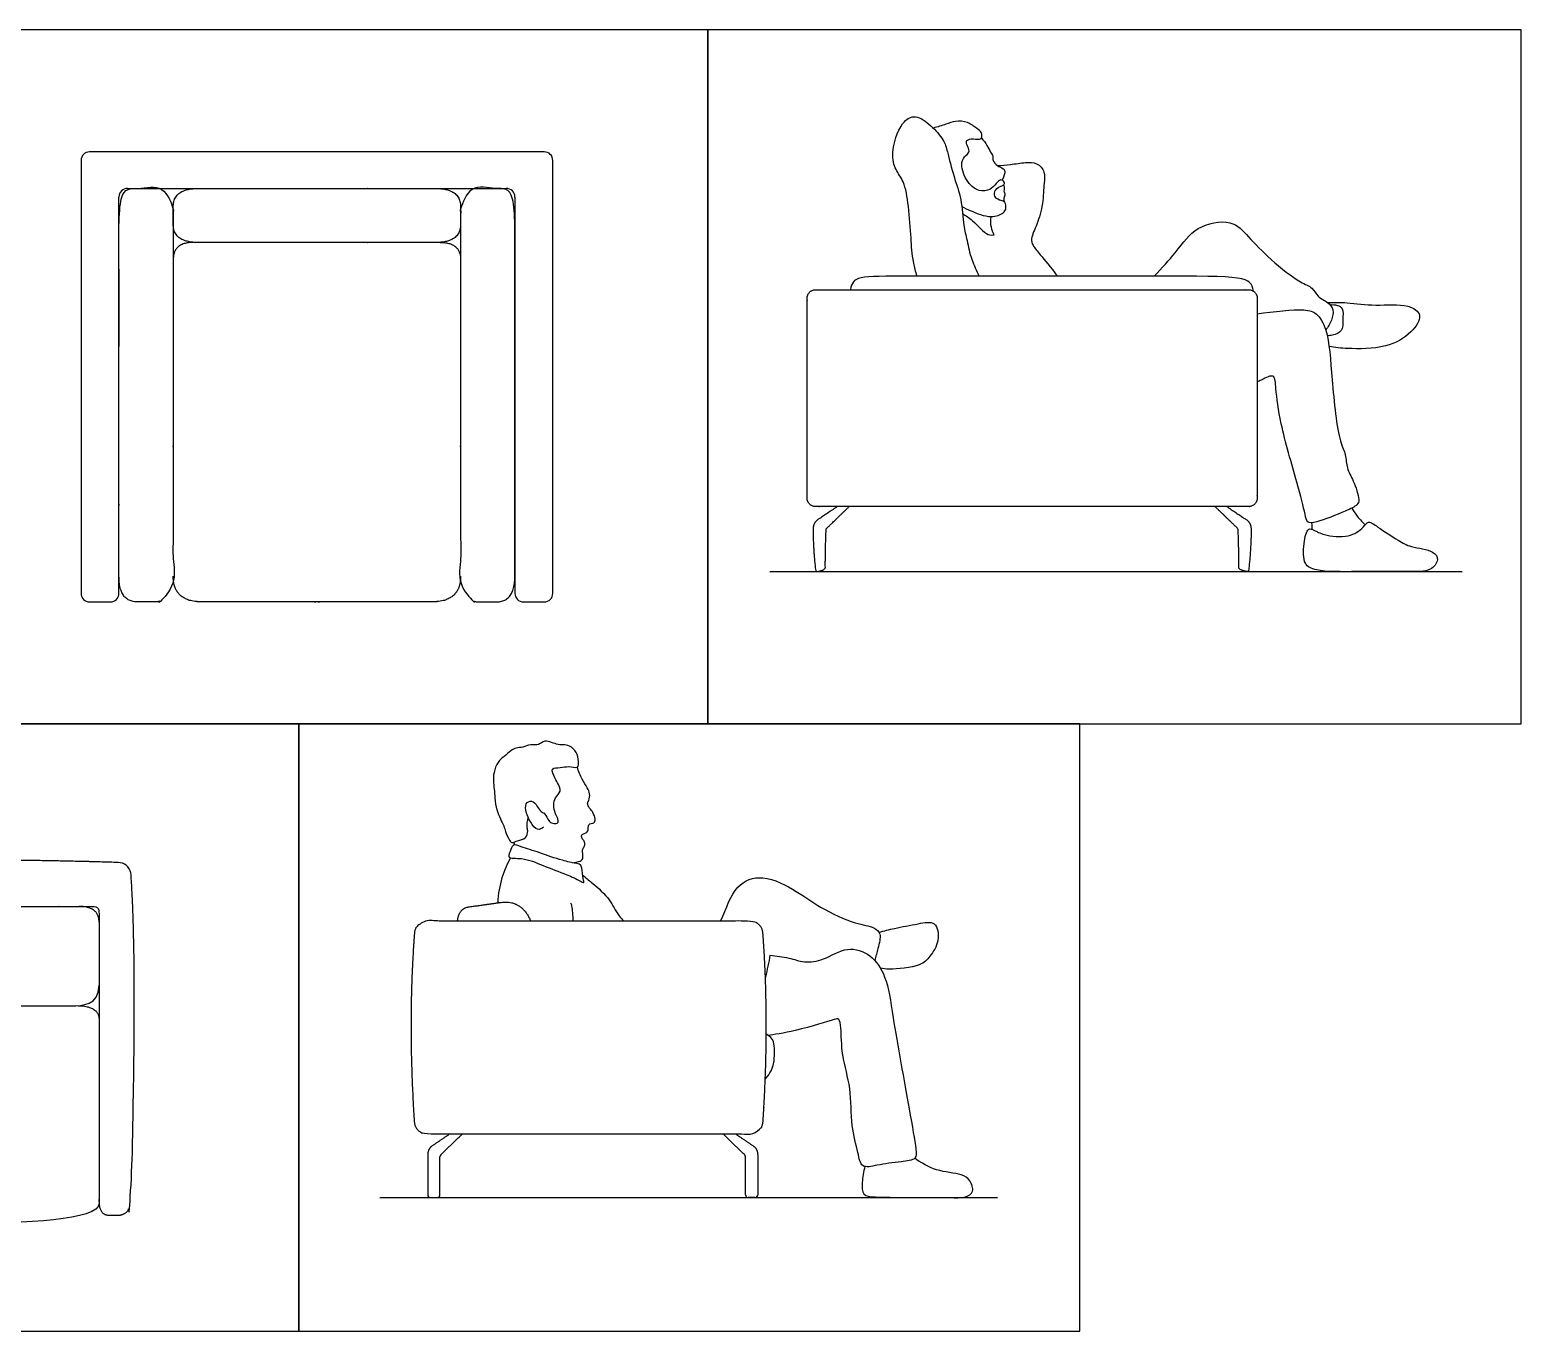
# Model space of a CAD drawing. Header units: millimetres. Extents: x 0 to 36.1, y -0.4 to 14.5.
# Drawn here: x 13.392 to 16.885, y 9.381 to 12.429 of the extents above; entities that cross this region are included whole.
import ezdxf

# ---------------------------------------------------------------- set-up
doc = ezdxf.new("R2010")
doc.units = ezdxf.units.MM
for name, color, linetype, true_color in [('AG-DIAGRAM', 7, 'Continuous', 0xfecc66), ('AG-FURNITURE', 7, 'Continuous', 0x66ccff), ('AG-PEOPLE', 7, 'Continuous', 0xfc6666), ('X-VPRT', 6, 'Continuous', 0xff00ff)]:
    doc.layers.add(name, color=color, linetype=linetype, true_color=true_color)

msp = doc.modelspace()

# ---------------------------------------------------------------- linework, layer by layer
at = {"layer": 'AG-DIAGRAM'}
for p, q in [((15.1252, 11.1601), (16.7463, 11.1601)), ((14.2119, 9.694), (15.658, 9.694))]:
    msp.add_line(p, q, dxfattribs=at)
at = {"layer": 'AG-FURNITURE'}
for centre, radius, start, end in [((13.5323, 12.1232), 0.0202, 90, 180), ((14.5968, 12.1232), 0.0202, 0, 90), ((13.6212, 12.0376), 0.0202, 90, 180), ((14.5079, 12.0376), 0.0202, 360, 90), ((13.5323, 11.1095), 0.0202, 180, 270), ((13.5808, 11.1095), 0.0202, 270, 360), ((14.5483, 11.1095), 0.0202, 180, 270), ((14.5968, 11.1095), 0.0202, 270, 0), ((14.359, 9.7897), 0.00635, 134.0496, 180), ((15.0619, 9.7897), 0.00635, 0, 45.9504), ((14.3304, 9.7004), 0.00635, 180, 270), ((14.3463, 9.7004), 0.00635, 270, 360), ((15.0746, 9.7004), 0.00635, 180, 270), ((15.0905, 9.7004), 0.00635, 270, 0)]:
    msp.add_arc(centre, radius, start, end, dxfattribs=at)
for points, degree in [([(13.5121, 12.1232), (13.5121, 11.6164), (13.5121, 11.1095)], 2), ([(14.0646, 12.1434), (13.7984, 12.1434), (13.5323, 12.1434)], 2), ([(14.5968, 12.1434), (14.3307, 12.1434), (14.0646, 12.1434)], 2), ([(14.617, 11.1095), (14.617, 11.6164), (14.617, 12.1232)], 2), ([(13.6212, 12.0578), (13.8429, 12.0578), (14.0646, 12.0578)], 2), ([(14.0646, 12.0578), (14.2862, 12.0578), (14.5079, 12.0578)], 2), ([(13.601, 11.1095), (13.601, 11.5736), (13.601, 12.0376)], 2), ([(14.5281, 12.0376), (14.5281, 11.5736), (14.5281, 11.1095)], 2), ([(13.7758, 11.9313), (13.728, 11.9313), (13.728, 11.8907)], 2), ([(14.3533, 11.9313), (14.4011, 11.9313), (14.4011, 11.8907)], 2), ([(13.5323, 11.0893), (13.5566, 11.0893), (13.5808, 11.0893)], 2), ([(14.5483, 11.0893), (14.5726, 11.0893), (14.5968, 11.0893)], 2), ([(13.5544, 10.339), (13.5544, 10.3759), (13.5075, 10.3759)], 2), ([(13.5016, 10.1436), (13.5544, 10.1436), (13.5544, 10.1108)], 2), ([(15.114, 9.9711), (15.1142, 9.9713), (15.1143, 9.9714), (15.1145, 9.9716)], 3), ([(14.3344, 9.8152), (14.324, 9.8083), (14.324, 9.7921)], 2), ([(14.3762, 9.8432), (14.3553, 9.8292), (14.3344, 9.8152)], 2), ([(14.3545, 9.7942), (14.3799, 9.8187), (14.4052, 9.8432)], 2), ([(15.0663, 9.7942), (15.041, 9.8187), (15.0157, 9.8432)], 2), ([(15.0447, 9.8432), (15.0656, 9.8292), (15.0865, 9.8152)], 2), ([(15.0865, 9.8152), (15.0968, 9.8083), (15.0968, 9.7921)], 2), ([(14.324, 9.7921), (14.324, 9.7462), (14.324, 9.7004)], 2), ([(14.3526, 9.7004), (14.3526, 9.745), (14.3526, 9.7897)], 2), ([(15.0682, 9.7004), (15.0682, 9.745), (15.0682, 9.7897)], 2), ([(15.0968, 9.7921), (15.0968, 9.7462), (15.0968, 9.7004)], 2), ([(14.3304, 9.694), (14.3383, 9.694), (14.3463, 9.694)], 2), ([(15.0905, 9.694), (15.0825, 9.694), (15.0746, 9.694)], 2)]:
    msp.add_open_spline(points, degree=degree, dxfattribs=at)
for points, degree, knots in [([(13.601, 11.3121), (13.601, 11.2848), (13.601, 11.1497), (13.601, 11.0893), (13.6443, 11.0893), (13.6645, 11.0893), (13.6847, 11.0893), (13.728, 11.0893), (13.728, 11.1497), (13.728, 11.2848), (13.728, 11.3121), (13.728, 11.3394), (13.728, 11.9975), (13.728, 12.0578), (13.6847, 12.0578), (13.6645, 12.0578), (13.6443, 12.0578), (13.601, 12.0578), (13.601, 11.9975), (13.601, 11.3394), (13.601, 11.3121)], 2, [13.841787, 13.841787, 13.841787, 24.391311, 24.391311, 27.683574, 27.683574, 29.275047, 29.275047, 32.567311, 32.567311, 43.116835, 43.116835, 53.666358, 53.666358, 56.958622, 56.958622, 58.550095, 58.550095, 61.842359, 61.842359, 72.391882, 72.391882, 72.391882]), ([(14.0646, 11.9308), (13.9613, 11.9308), (13.9508, 11.9308), (13.9235, 11.9308), (13.7884, 11.9308), (13.728, 11.9308), (13.728, 11.9741), (13.728, 11.9943), (13.728, 12.0145), (13.728, 12.0578), (13.7884, 12.0578), (13.9235, 12.0578), (13.9508, 12.0578), (13.9613, 12.0578), (14.0646, 12.0578)], 2, [105.713887, 105.713887, 105.713887, 109.760844, 109.760844, 120.310367, 120.310367, 123.602631, 123.602631, 125.194104, 125.194104, 128.486368, 128.486368, 139.035891, 139.035891, 143.082848, 143.082848, 143.082848]), ([(14.0646, 12.0578), (14.1679, 12.0578), (14.1783, 12.0578), (14.2057, 12.0578), (14.3408, 12.0578), (14.4011, 12.0578), (14.4011, 12.0145), (14.4011, 11.9943), (14.4011, 11.9741), (14.4011, 11.9308), (14.3408, 11.9308), (14.2057, 11.9308), (14.1783, 11.9308), (14.1679, 11.9308), (14.0646, 11.9308)], 2, [68.344925, 68.344925, 68.344925, 72.391882, 72.391882, 82.941406, 82.941406, 86.233669, 86.233669, 87.825142, 87.825142, 91.117406, 91.117406, 101.66693, 101.66693, 105.713887, 105.713887, 105.713887]), ([(14.5281, 11.3121), (14.5281, 11.2848), (14.5281, 11.1497), (14.5281, 11.0893), (14.4848, 11.0893), (14.4646, 11.0893), (14.4444, 11.0893), (14.4011, 11.0893), (14.4011, 11.1497), (14.4011, 11.2848), (14.4011, 11.3121), (14.4011, 11.3394), (14.4011, 11.9975), (14.4011, 12.0578), (14.4444, 12.0578), (14.4646, 12.0578), (14.4848, 12.0578), (14.5281, 12.0578), (14.5281, 11.9975), (14.5281, 11.3394), (14.5281, 11.3121)], 2, [13.841787, 13.841787, 13.841787, 24.391311, 24.391311, 27.683574, 27.683574, 29.275047, 29.275047, 32.567311, 32.567311, 43.116835, 43.116835, 53.666358, 53.666358, 56.958622, 56.958622, 58.550095, 58.550095, 61.842359, 61.842359, 72.391882, 72.391882, 72.391882]), ([(16.2577, 11.8169), (16.25, 11.8522), (16.2443, 11.8522), (16.02, 11.8522), (15.9265, 11.8522), (15.8329, 11.8522), (15.7394, 11.8522), (15.6459, 11.8522), (15.5523, 11.8522), (15.4588, 11.8522), (15.3264, 11.8522), (15.3208, 11.8522), (15.3138, 11.8205)], 3, [0, 0, 0, 0, 17.531226, 17.531226, 17.531226, 28.580352, 28.580352, 28.580352, 39.629478, 39.629478, 39.629478, 57.160704, 57.160704, 57.160704, 57.160704]), ([(15.2834, 11.3125), (15.2543, 11.293), (15.2368, 11.2813), (15.2265, 11.2744), (15.2265, 11.2582), (15.2265, 11.2123), (15.2328, 11.1601), (15.2408, 11.1601), (15.2551, 11.1664), (15.2551, 11.2111), (15.257, 11.2603), (15.2793, 11.2819), (15.311, 11.3125)], 2, [-2.148467, -2.148467, -2.148467, -0.490427, -0.490427, 0.637285, 0.637285, 4.686402, 4.686402, 5.704101, 5.704101, 9.462658, 9.462658, 11.904997, 11.904997, 11.904997]), ([(16.1954, 11.3125), (16.2245, 11.293), (16.242, 11.2813), (16.2523, 11.2744), (16.2523, 11.2582), (16.2523, 11.2123), (16.246, 11.1601), (16.238, 11.1601), (16.2237, 11.1664), (16.2237, 11.2111), (16.2218, 11.2603), (16.1995, 11.2819), (16.1678, 11.3125)], 2, [-2.148467, -2.148467, -2.148467, -0.490427, -0.490427, 0.637285, 0.637285, 4.686402, 4.686402, 5.704101, 5.704101, 9.462658, 9.462658, 11.904997, 11.904997, 11.904997]), ([(14.0646, 11.0893), (14.0545, 11.0893), (13.7958, 11.0893), (13.728, 11.0893), (13.728, 11.1497)], 2, [28.479311, 28.479311, 28.479311, 29.275047, 29.275047, 32.567311, 32.567311, 32.567311]), ([(14.4011, 11.1497), (14.4011, 11.0893), (14.3334, 11.0893), (14.0747, 11.0893), (14.0646, 11.0893)], 2, [24.391311, 24.391311, 24.391311, 27.683574, 27.683574, 28.479311, 28.479311, 28.479311]), ([(14.3937, 10.3417), (14.3971, 10.3717), (14.4206, 10.375), (14.4657, 10.3813), (14.4955, 10.3855), (14.5441, 10.3918), (14.565, 10.3417)], 2, [-2.444209, -2.444209, -2.444209, 0, 0, 3.584651, 3.584651, 6.488257, 6.488257, 6.488257]), ([(12.9201, 10.1913), (12.9201, 10.1434), (13, 10.1434), (13.0158, 10.1434), (13.2373, 10.1434), (13.4587, 10.1434), (13.4745, 10.1434), (13.5544, 10.1434), (13.5544, 10.1913)], 3, [-26.17373, -26.17373, -26.17373, -26.17373, -13.086865, 0, 0, 0, 13.086865, 26.17373, 26.17373, 26.17373, 26.17373]), ([(15.1145, 9.9716), (15.1271, 9.9854), (15.1359, 10.0092), (15.1359, 10.0305), (15.1359, 10.0675), (15.1168, 10.0772)], 3, [0.020842, 0.020842, 0.020842, 0.020842, 1.972048, 3.944096, 5.470379, 5.470379, 5.470379, 5.470379]), ([(13.5545, 9.6803), (13.5545, 9.6406), (13.3759, 9.6337), (13.2373, 9.6337), (13.0987, 9.6337), (12.92, 9.6406), (12.92, 9.6803)], 3, [0, 0, 0, 0, 22.164903, 22.164903, 22.164903, 44.329806, 44.329806, 44.329806, 44.329806])]:
    msp.add_open_spline(points, degree=degree, knots=knots, dxfattribs=at)
for points, weights, knots in [([(15.2326, 11.8205), (15.2124, 11.8205), (15.2124, 11.8003), (15.2124, 11.5665), (15.2124, 11.3327), (15.2124, 11.3125), (15.2326, 11.3125), (15.486, 11.3125), (15.7394, 11.3125), (15.9928, 11.3125), (16.2462, 11.3125), (16.2665, 11.3125), (16.2665, 11.3327), (16.2665, 11.5665), (16.2665, 11.8003), (16.2665, 11.8205), (16.2462, 11.8205), (15.9928, 11.8205), (15.7394, 11.8205), (15.486, 11.8205), (15.2326, 11.8205)], [1, 0.707106781187, 1, 1, 1, 0.707106781187, 1, 1, 1, 1, 1, 0.707106781187, 1, 1, 1, 0.707106781187, 1, 1, 1, 1, 1], [-41.545314, -41.545314, -41.545314, -40.296038, -40.296038, -21.886665, -21.886665, -20.637389, -20.637389, -0.682703, -0.682703, 19.271984, 19.271984, 20.521259, 20.521259, 38.930632, 38.930632, 40.179908, 40.179908, 60.134594, 60.134594, 80.089281, 80.089281, 80.089281]), ([(13.2373, 10.3759), (13.4032, 10.3759), (13.5436, 10.3759), (13.5544, 10.3759), (13.5544, 10.3651), (13.5544, 10.182), (13.5544, 9.6844), (13.5548, 9.6528), (13.5783, 9.6528), (13.5844, 9.6528), (13.5989, 9.6528), (13.6272, 9.6528), (13.629, 9.681), (13.6447, 10.2332), (13.6292, 10.4509), (13.6273, 10.4789), (13.5992, 10.4789), (13.4183, 10.4846), (13.2373, 10.4846)], [1, 1, 1, 0.707106781253, 1, 1, 1, 1, 1, 1, 1, 0.728659289514, 1, 1, 1, 0.731176455453, 1, 1, 1], [-138.507501, -138.507501, -138.507501, -125.636227, -125.636227, -124.969888, -124.969888, -108.323365, -108.323365, -106.875035, -106.875035, -105.869914, -105.869914, -104.078761, -104.078761, -85.293283, -85.293283, -83.510874, -83.510874, -69.253751, -69.253751, -69.253751]), ([(14.7104, 10.3417), (14.8804, 10.3417), (15.0789, 10.3417), (15.1072, 10.3417), (15.109, 10.3134), (15.1247, 10.1041), (15.1092, 9.8713), (15.1072, 9.8432), (15.0791, 9.8432), (14.8805, 9.8432), (14.7104, 9.8432), (14.5403, 9.8432), (14.3227, 9.8432), (14.2946, 9.8432), (14.2926, 9.8713), (14.2771, 10.1041), (14.2929, 10.3134), (14.2946, 10.3417), (14.323, 10.3417), (14.5405, 10.3417), (14.7104, 10.3417)], [1, 1, 1, 0.728659289514, 1, 1, 1, 0.731176455453, 1, 1, 1, 1, 1, 0.731176455453, 1, 1, 1, 0.728659289514, 1, 1, 1], [-50.98843, -50.98843, -50.98843, -37.736258, -37.736258, -35.945106, -35.945106, -17.159628, -17.159628, -15.377219, -15.377219, -2.115185, -2.115185, 11.146848, 11.146848, 12.929257, 12.929257, 31.714736, 31.714736, 33.505888, 33.505888, 46.75806, 46.75806, 46.75806])]:
    msp.add_rational_spline(points, weights, degree=2, knots=knots, dxfattribs=at)
at = {"layer": 'AG-PEOPLE'}
msp.add_line((14.5279, 10.5201), (14.5258, 10.5261), dxfattribs=at)
for points, knots in [([(15.4701, 11.8522), (15.4669, 11.8631), (15.4572, 11.8995), (15.4567, 11.9397), (15.4504, 12.0154), (15.4415, 12.073), (15.4184, 12.1013), (15.4077, 12.1416), (15.4298, 12.2121), (15.4668, 12.2331), (15.5033, 12.2054), (15.5331, 12.172), (15.5415, 12.1432), (15.5559, 12.0834), (15.5752, 12.0337), (15.5773, 11.9714), (15.5845, 11.9486), (15.5902, 11.9212), (15.5938, 11.8989), (15.609, 11.8649), (15.615, 11.8522)], [-20.049293, -20.049293, -20.049293, -20.049293, -19.450129, -17.919592, -16.208966, -14.647658, -13.50303, -12.278126, -10.582939, -9.42259, -8.145302, -6.826554, -5.743061, -4.210659, -2.719065, -1.181531, 0, 0, 1.382959, 2.288154, 2.288154, 2.288154, 2.288154]), ([(15.5746, 12.0155), (15.5818, 12.0115), (15.5964, 12.0049), (15.642, 11.986), (15.6724, 11.9988), (15.6789, 12.0092), (15.6773, 12.027), (15.667, 12.029), (15.6506, 12.035), (15.6509, 12.0504), (15.6583, 12.0613), (15.6741, 12.0644), (15.6756, 12.0734), (15.665, 12.0806), (15.6548, 12.068), (15.6413, 12.0532), (15.6129, 12.0487), (15.5822, 12.0757), (15.5704, 12.1181), (15.5835, 12.1348), (15.5953, 12.1446), (15.5862, 12.1585), (15.5842, 12.1721), (15.6018, 12.1752), (15.6229, 12.1696), (15.6223, 12.19), (15.6089, 12.1985), (15.5888, 12.2147), (15.5596, 12.2168), (15.5376, 12.2074), (15.5177, 12.2019), (15.5079, 12.1989)], [0, 0, 0, 0, 0.984642, 2.361148, 3.444194, 4.114549, 4.881882, 5.492772, 6.27792, 6.990451, 7.698121, 8.455668, 8.964017, 9.566732, 10.304834, 11.195511, 12.187332, 13.425146, 14.697315, 15.568973, 16.2725, 17.031029, 17.685684, 18.463416, 19.304886, 20.02844, 20.811456, 21.81114, 22.855701, 23.826755, 24.929156, 24.929156, 24.929156, 24.929156]), ([(15.6208, 12.1756), (15.6255, 12.1702), (15.6343, 12.1593), (15.6415, 12.1426), (15.6489, 12.1338), (15.6458, 12.1221), (15.658, 12.1098), (15.6717, 12.105), (15.6788, 12.0979), (15.6692, 12.077)], [0, 0, 0, 0, 1.198484, 2.298594, 3.139681, 3.97515, 4.997851, 6.009481, 6.928084, 6.928084, 6.928084, 6.928084]), ([(15.6583, 12.1111), (15.6684, 12.1119), (15.6884, 12.1136), (15.7237, 12.1188), (15.7509, 12.1196), (15.7713, 12.096), (15.7664, 12.0695), (15.7657, 12.0208), (15.7525, 11.9757), (15.7355, 11.9411), (15.7407, 11.9234), (15.7596, 11.9008), (15.7826, 11.8742), (15.7982, 11.8522)], [-52.445063, -52.445063, -52.445063, -52.445063, -51.33184, -50.128128, -49.099166, -48.071305, -47.050059, -45.648383, -44.231208, -43.018272, -42.216154, -41.146821, -39.636148, -39.636148, -39.636148, -39.636148]), ([(15.6725, 12.066), (15.6735, 12.0635), (15.6751, 12.058), (15.672, 12.0512), (15.6774, 12.0436), (15.672, 12.0353), (15.6738, 12.0287), (15.6749, 12.0257)], [0, 0, 0, 0, 0.565217, 1.083715, 1.642316, 2.229295, 2.844186, 2.844186, 2.844186, 2.844186]), ([(15.5764, 11.9988), (15.5844, 11.9936), (15.5999, 11.9854), (15.6345, 11.9452), (15.6459, 11.9489), (15.6506, 11.9492)], [0, 0, 0, 0, 1.065801, 2.450463, 3.195838, 3.195838, 3.195838, 3.195838]), ([(15.6506, 11.9492), (15.6477, 11.9547), (15.6431, 11.9658), (15.6421, 11.9802), (15.6432, 11.9918)], [0, 0, 0, 0, 1.1243, 2.230608, 2.230608, 2.230608, 2.230608]), ([(16.0254, 11.8522), (16.0433, 11.8712), (16.0884, 11.9207), (16.1175, 11.9691), (16.2073, 11.9887), (16.2469, 11.9429), (16.2967, 11.8911), (16.3644, 11.837), (16.3963, 11.8274), (16.4072, 11.8027), (16.432, 11.7927), (16.4472, 11.7737), (16.4412, 11.7483), (16.4328, 11.7328), (16.427, 11.7259)], [4.307017, 4.307017, 4.307017, 4.307017, 5.411601, 7.171254, 8.89811, 10.359726, 12.084608, 13.925135, 15.027963, 15.99465, 17.005675, 17.931456, 18.905112, 19.932725, 19.932725, 19.932725, 19.932725]), ([(16.2665, 11.7643), (16.3056, 11.7694), (16.3754, 11.7772), (16.4076, 11.7664), (16.4343, 11.7223), (16.4409, 11.6114), (16.4557, 11.4673), (16.475, 11.4362), (16.4752, 11.401), (16.4924, 11.3746), (16.5069, 11.33), (16.5013, 11.3148), (16.4714, 11.3007), (16.4089, 11.2753), (16.3819, 11.2731), (16.3785, 11.2988), (16.359, 11.3729), (16.32, 11.5047), (16.3104, 11.5824), (16.3081, 11.6266), (16.2857, 11.613), (16.2698, 11.6059), (16.2665, 11.6045)], [2.213502, 2.213502, 2.213502, 2.213502, 4.201078, 5.311294, 6.612736, 8.762534, 11.149585, 12.320235, 13.425132, 14.573806, 15.903178, 16.620787, 17.737202, 19.409912, 20.321236, 21.182409, 22.918422, 25.238849, 27.04283, 28.119376, 29.184312, 29.450603, 29.450603, 29.450603, 29.450603]), ([(16.4371, 11.7852), (16.4428, 11.7862), (16.4545, 11.7845), (16.4691, 11.7775), (16.4664, 11.7492), (16.4684, 11.7221), (16.4454, 11.714), (16.4345, 11.7127), (16.4305, 11.7127)], [0, 0, 0, 0, 0.826183, 1.552658, 2.574556, 3.568361, 4.519785, 5.081721, 5.081721, 5.081721, 5.081721]), ([(16.4313, 11.7906), (16.4465, 11.7907), (16.478, 11.7913), (16.5439, 11.781), (16.617, 11.7896), (16.6575, 11.7617), (16.6263, 11.7157), (16.5694, 11.6816), (16.4787, 11.6818), (16.4495, 11.6849), (16.4349, 11.6871)], [0, 0, 0, 0, 1.342593, 2.9739, 4.688217, 5.866077, 7.172452, 8.812161, 10.670891, 11.992311, 11.992311, 11.992311, 11.992311]), ([(16.4885, 11.3091), (16.4913, 11.3037), (16.499, 11.2913), (16.5116, 11.2773), (16.5194, 11.2699)], [0.502148, 0.502148, 0.502148, 0.502148, 1.149528, 2.012852, 2.012852, 2.012852, 2.012852]), ([(16.3995, 11.2572), (16.3948, 11.2594), (16.3833, 11.2648), (16.3747, 11.2239), (16.3733, 11.1761), (16.4088, 11.1595), (16.5032, 11.1602), (16.6165, 11.1614), (16.6711, 11.1585), (16.6938, 11.1874), (16.6791, 11.2116), (16.6252, 11.2166), (16.5973, 11.233), (16.551, 11.2628), (16.5264, 11.2816), (16.5146, 11.2611), (16.481, 11.238), (16.4242, 11.2445), (16.4062, 11.2539), (16.3995, 11.2572)], [0, 0, 0, 0, 0.701645, 1.880778, 3.227179, 4.329056, 6.265687, 8.431473, 9.852215, 10.899859, 11.818048, 13.233914, 14.407873, 15.895532, 16.885075, 17.713218, 18.964673, 20.445356, 21.472905, 21.472905, 21.472905, 21.472905]), ([(16.3954, 11.259), (16.3956, 11.2618), (16.3959, 11.265), (16.395, 11.272), (16.3945, 11.2748)], [0, 0, 0, 0, 0.5706277, 0.9107383, 0.9107383, 0.9107383, 0.9107383]), ([(14.5805, 10.6104), (14.5831, 10.606), (14.5894, 10.5973), (14.5996, 10.5938), (14.6064, 10.5757), (14.6156, 10.5695), (14.6354, 10.5705), (14.6217, 10.5937), (14.6177, 10.6128), (14.6214, 10.6315), (14.6378, 10.6448), (14.63, 10.6628), (14.6223, 10.6752), (14.6097, 10.7024), (14.6363, 10.6998), (14.6523, 10.706), (14.6779, 10.6974), (14.6774, 10.7171), (14.6744, 10.7378), (14.657, 10.753), (14.6418, 10.7553), (14.6295, 10.7531), (14.5974, 10.7685), (14.5848, 10.7523), (14.5647, 10.7566), (14.5471, 10.7482), (14.531, 10.7479), (14.5186, 10.7415), (14.5029, 10.7261), (14.4909, 10.7193), (14.4788, 10.6954), (14.4772, 10.6706), (14.4819, 10.6296), (14.4833, 10.602), (14.503, 10.5644), (14.5054, 10.5521), (14.5144, 10.5314), (14.5227, 10.5231), (14.5345, 10.5316), (14.5558, 10.5335), (14.5594, 10.5535), (14.5554, 10.5625), (14.5573, 10.5771), (14.5596, 10.5838)], [0, 0, 0, 0, 0.776369, 1.414424, 2.251677, 2.920376, 3.626217, 4.519866, 5.432937, 6.273782, 7.126527, 7.923981, 8.75158, 9.668803, 10.51295, 11.398206, 12.295987, 13.029491, 13.9549, 14.877483, 15.624825, 16.333782, 17.450391, 18.259174, 19.112547, 19.985512, 20.763128, 21.499228, 22.416327, 23.159917, 24.141639, 25.150531, 26.404243, 27.492241, 28.742241, 29.482069, 30.409173, 31.016628, 31.72257, 32.606338, 33.410011, 34.044582, 34.954618, 34.954618, 34.954618, 34.954618]), ([(14.6629, 10.4784), (14.6688, 10.479), (14.679, 10.4805), (14.69, 10.4869), (14.6856, 10.5042), (14.6876, 10.5119), (14.6931, 10.5196), (14.6914, 10.5293), (14.6845, 10.5349), (14.6836, 10.5438), (14.691, 10.5467), (14.6989, 10.5499), (14.7005, 10.5605), (14.6998, 10.5683), (14.7072, 10.5701), (14.7141, 10.571), (14.7176, 10.5814), (14.7111, 10.5966), (14.7033, 10.6057), (14.6963, 10.6172), (14.7024, 10.6247), (14.7046, 10.6405), (14.6977, 10.6543), (14.6851, 10.674), (14.6773, 10.6924), (14.6739, 10.702)], [0.301026, 0.301026, 0.301026, 0.301026, 0.890364, 1.582863, 2.368506, 2.929599, 3.519605, 4.109551, 4.698056, 5.227913, 5.751551, 6.312852, 6.943599, 7.462906, 7.96419, 8.46693, 9.068043, 9.862945, 10.575461, 11.249878, 11.830574, 12.596103, 13.367399, 14.323342, 15.420746, 15.420746, 15.420746, 15.420746]), ([(14.595, 10.5616), (14.5911, 10.5587), (14.5798, 10.5517), (14.5637, 10.5739), (14.5541, 10.5953), (14.5512, 10.6172), (14.5683, 10.6264), (14.5778, 10.6157), (14.5805, 10.6104)], [0, 0, 0, 0, 0.756186, 1.709995, 2.71676, 3.591616, 4.33067, 5.169276, 5.169276, 5.169276, 5.169276]), ([(14.5142, 10.4925), (14.512, 10.4962), (14.5199, 10.5097), (14.5237, 10.5233), (14.5458, 10.5145), (14.5864, 10.5022), (14.6329, 10.4846), (14.6702, 10.4769), (14.6819, 10.4749), (14.6857, 10.465), (14.6877, 10.4427), (14.6911, 10.429), (14.6795, 10.437), (14.6444, 10.4535), (14.5928, 10.4712), (14.5495, 10.4915), (14.517, 10.4878), (14.5142, 10.4925)], [0, 0, 0, 0, 0.836687, 1.518943, 2.367974, 3.709926, 5.119431, 6.007144, 6.633231, 7.239819, 8.220122, 8.823358, 9.401693, 10.343426, 11.802487, 13.247519, 14.338035, 14.338035, 14.338035, 14.338035]), ([(14.518, 10.4901), (14.5097, 10.4752), (14.4961, 10.4436), (14.4886, 10.4054), (14.4883, 10.3845)], [0, 0, 0, 0, 1.418608, 2.931615, 2.931615, 2.931615, 2.931615]), ([(14.6873, 10.4491), (14.6973, 10.44), (14.7151, 10.4273), (14.7522, 10.3927), (14.7649, 10.362), (14.7794, 10.3458), (14.7835, 10.3417)], [0.408071, 0.408071, 0.408071, 0.408071, 1.192899, 2.65511, 3.971906, 4.437797, 4.437797, 4.437797, 4.437797]), ([(15.0098, 10.3417), (15.0238, 10.3724), (15.0408, 10.4279), (15.1106, 10.4542), (15.1901, 10.4111), (15.2426, 10.3728), (15.3222, 10.3348), (15.3682, 10.3296), (15.3874, 10.3117), (15.3797, 10.2837), (15.3736, 10.2592), (15.3709, 10.2496)], [4.766376, 4.766376, 4.766376, 4.766376, 6.595075, 8.165533, 9.989774, 11.643137, 13.495829, 14.828623, 15.717425, 16.879969, 17.611521, 17.611521, 17.611521, 17.611521]), ([(14.6648, 10.3417), (14.6646, 10.3546), (14.6626, 10.3768), (14.6603, 10.3813), (14.6594, 10.3838)], [14.096587, 14.096587, 14.096587, 14.096587, 15.212272, 15.764111, 15.764111, 15.764111, 15.764111]), ([(15.381, 10.3152), (15.3931, 10.3186), (15.4174, 10.3254), (15.4707, 10.3345), (15.5159, 10.3447), (15.5241, 10.2936), (15.5003, 10.2588), (15.4793, 10.2342), (15.4047, 10.2274), (15.3914, 10.2302), (15.3842, 10.2313)], [0, 0, 0, 0, 1.218573, 2.705832, 3.917343, 5.160757, 6.432909, 7.560594, 9.223003, 10.14641, 10.14641, 10.14641, 10.14641]), ([(15.1255, 10.2617), (15.1403, 10.2601), (15.1698, 10.2567), (15.2061, 10.243), (15.2526, 10.2492), (15.3058, 10.2848), (15.3644, 10.2647), (15.4009, 10.2082), (15.413, 10.113), (15.4506, 9.9072), (15.4673, 9.8132), (15.4696, 9.7817), (15.4299, 9.7782), (15.3765, 9.7708), (15.3508, 9.764), (15.336, 9.7733), (15.3325, 9.8007), (15.3134, 9.864), (15.3177, 9.9501), (15.2924, 10.025), (15.2929, 10.088), (15.2886, 10.1147), (15.2691, 10.1095), (15.2019, 10.0872), (15.1312, 10.0748), (15.1223, 10.0739)], [-20.053896, -20.053896, -20.053896, -20.053896, -18.731542, -17.511986, -16.182136, -14.632776, -13.170755, -11.627516, -9.667819, -6.750454, -4.808504, -3.886362, -2.743214, -1.254973, 0, 0, 1.252975, 2.848956, 4.694174, 6.477962, 8.058943, 8.950757, 9.704838, 12.264866, 13.934591, 13.934591, 13.934591, 13.934591]), ([(15.348, 9.7668), (15.3438, 9.7548), (15.3413, 9.7309), (15.3409, 9.6976), (15.3769, 9.6949), (15.4742, 9.6938), (15.5439, 9.6947), (15.5821, 9.6926), (15.6057, 9.7071), (15.5945, 9.736), (15.5733, 9.7506), (15.5123, 9.7551), (15.4803, 9.7751), (15.4646, 9.7862)], [0, 0, 0, 0, 1.225822, 2.251542, 3.308201, 5.297657, 6.997289, 8.197264, 9.111828, 10.104639, 11.093021, 12.611249, 14.118388, 14.118388, 14.118388, 14.118388])]:
    msp.add_open_spline(points, degree=3, knots=knots, dxfattribs=at)
msp.add_open_spline([(15.1255, 10.2617), (15.1228, 10.2454), (15.119, 10.2277), (15.1147, 10.2106)], degree=3, dxfattribs=at)
at = {"layer": 'X-VPRT'}
for points in [[(9.1885, 12.4292), (9.1885, 10.8036), (14.9797, 10.8036), (14.9797, 12.4292)], [(14.9797, 12.4292), (14.9797, 10.8036), (16.8847, 10.8036), (16.8847, 12.4292)], [(9.1885, 10.8036), (9.1885, 9.3812), (14.0224, 9.3812), (14.0224, 10.8036)], [(14.0224, 10.8036), (14.0224, 9.3812), (15.8512, 9.3812), (15.8512, 10.8036)]]:
    msp.add_lwpolyline(points, close=True, dxfattribs=at)

doc.saveas('drawing.dxf')
